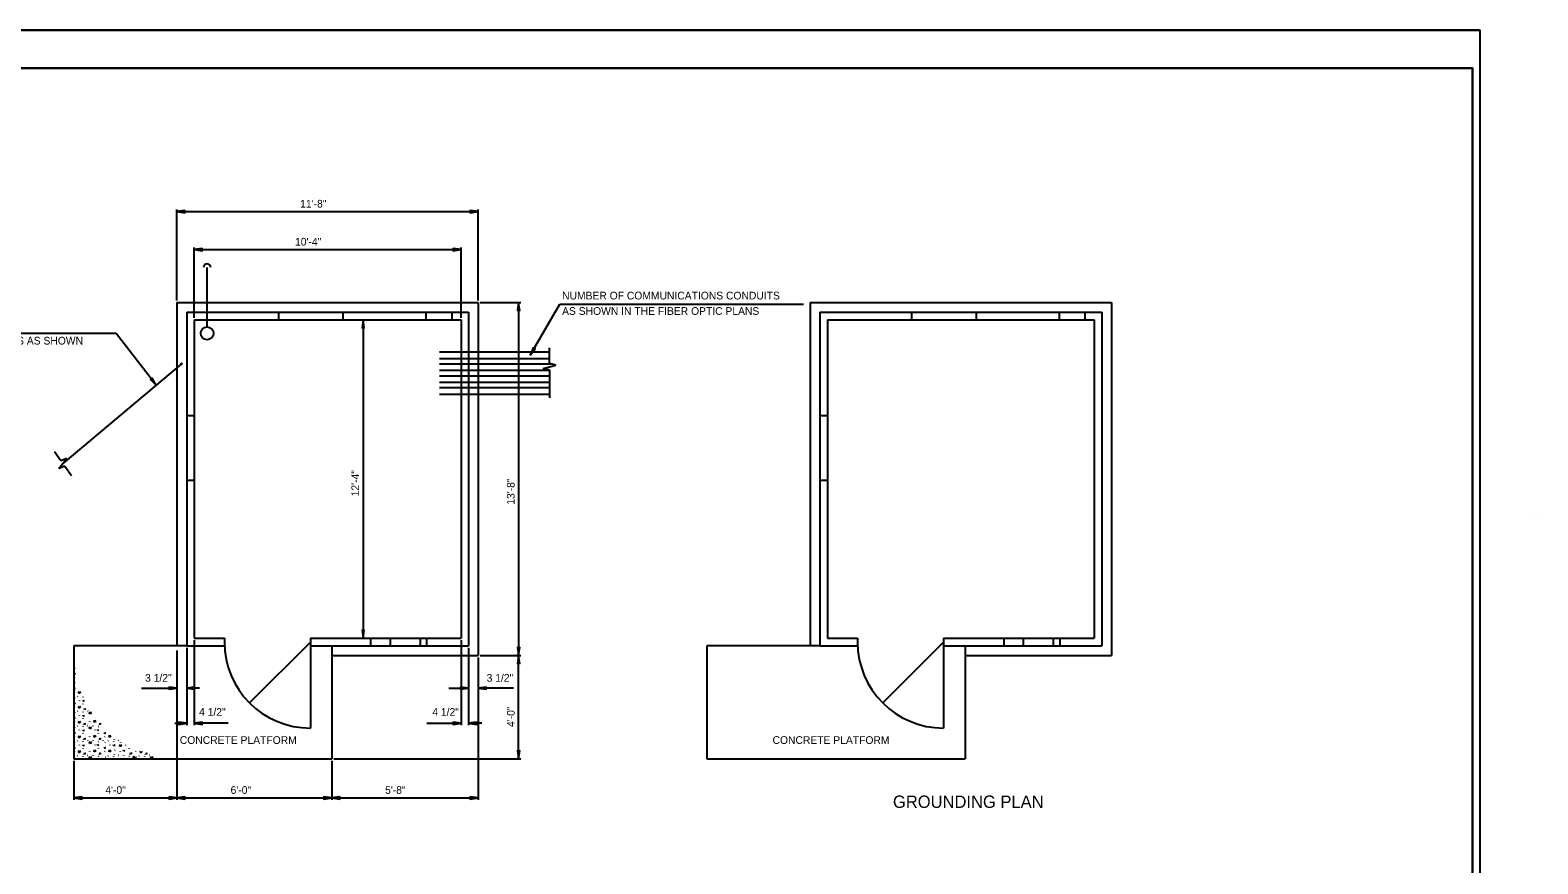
# Model space of a CAD drawing. Extents: x 506837 to 704973, y 495579 to 704964.
# Drawn here: x 507312 to 507908, y 495909 to 496239 of the extents above; entities that cross this region are included whole.
import ezdxf

# ---------------------------------------------------------------- set-up
doc = ezdxf.new("R2010")
doc.units = 0
doc.layers.add('1', color=7, linetype='Continuous')
doc.layers.add('41', color=7, linetype='Continuous')

msp = doc.modelspace()

# ---------------------------------------------------------------- linework, layer by layer
at = {"layer": '1'}
for p, q in [((507885.51, 496239.06), (506837.34, 496239.06)), ((507882.51, 496224.06), (506892.51, 496224.06)), ((507882.51, 495594.06), (507882.51, 496224.06)), ((507369.73, 496132.01), (507369.73, 496168.04)), ((507369.73, 496167.24), (507488.97, 496167.24)), ((507488.97, 496132.01), (507488.97, 496168.04)), ((507376.55, 496125.2), (507376.55, 496152.99)), ((507376.55, 496152.19), (507482.16, 496152.19)), ((507482.16, 496125.2), (507482.16, 496152.99)), ((507381.66, 496121.63), (507381.66, 496145.15)), ((507369.73, 496131.22), (507488.97, 496131.22)), ((507369.73, 496131.22), (507369.73, 495995.38)), ((507488.97, 496131.22), (507488.97, 495991.54)), ((507489.77, 496131.22), (507505.78, 496131.22)), ((507504.98, 496131.22), (507504.98, 495991.54)), ((507509.5, 496110.4), (507521.26, 496130.58)), ((507521.26, 496130.58), (507617.74, 496130.58)), ((507620.39, 496131.22), (507739.62, 496131.22)), ((507620.39, 496131.22), (507620.39, 495995.38)), ((507739.62, 496131.22), (507739.62, 495991.54)), ((507373.57, 496127.38), (507485.14, 496127.38)), ((507373.57, 496127.38), (507373.57, 495995.38)), ((507376.55, 496124.4), (507376.55, 495998.36)), ((507376.55, 496124.4), (507482.16, 496124.4)), ((507409.89, 496127.22), (507409.89, 496124.24)), ((507435.44, 496127.22), (507435.44, 496124.24)), ((507443.42, 496124.4), (507443.42, 495998.36)), ((507468.29, 496127.22), (507468.29, 496124.24)), ((507478.51, 496127.22), (507478.51, 496124.24)), ((507482.16, 496124.4), (507482.16, 495998.36)), ((507485.14, 496127.38), (507485.14, 495995.38)), ((507624.22, 496127.38), (507735.79, 496127.38)), ((507624.22, 496127.38), (507624.22, 495995.38)), ((507627.2, 496124.4), (507627.2, 495998.36)), ((507627.2, 496124.4), (507732.81, 496124.4)), ((507660.55, 496127.22), (507660.55, 496124.24)), ((507686.1, 496127.22), (507686.1, 496124.24)), ((507718.94, 496127.22), (507718.94, 496124.24)), ((507729.16, 496127.22), (507729.16, 496124.24)), ((507732.81, 496124.4), (507732.81, 495998.36)), ((507735.79, 496127.38), (507735.79, 495995.38)), ((507345.59, 496119.05), (507247.54, 496119.05)), ((507361.49, 496098.53), (507345.59, 496119.05)), ((507473.64, 496111.68), (507517.21, 496111.68)), ((507517.21, 496107.15), (507517.21, 496113.37)), ((507371.36, 496106.8), (507324.49, 496067.49)), ((507473.64, 496109.12), (507517.21, 496109.12)), ((507473.64, 496106.99), (507517.84, 496106.99)), ((507473.64, 496104.43), (507517.21, 496104.43)), ((507514.74, 496105.17), (507519.69, 496106.49)), ((507517.21, 496104.5), (507514.74, 496105.17)), ((507519.69, 496106.49), (507517.21, 496107.15)), ((507517.21, 496104.5), (507517.21, 496093.47)), ((507473.64, 496102.29), (507517.21, 496102.29)), ((507473.64, 496099.74), (507517.21, 496099.74)), ((507473.64, 496097.6), (507517.21, 496097.6)), ((507473.64, 496095.04), (507517.21, 496095.04)), ((507373.57, 496086.48), (507376.55, 496086.48)), ((507624.22, 496086.48), (507627.2, 496086.48)), ((507323.76, 496068.62), (507321.26, 496072.14)), ((507322.89, 496065.56), (507326.16, 496069.52)), ((507326.16, 496069.52), (507323.76, 496068.62)), ((507325.3, 496066.46), (507322.89, 496065.56)), ((507325.3, 496066.46), (507327.92, 496062.77)), ((507373.57, 496060.93), (507376.55, 496060.93)), ((507624.22, 496060.93), (507627.2, 496060.93)), ((507907.2, 496047.61), (507907.31, 496047.61)), ((507907.2, 496047.61), (507907.2, 496047.61)), ((507907.2, 496047.61), (507907.2, 496047.61)), ((507908.42, 496047.82), (507908.43, 496047.83)), ((507908.42, 496047.82), (507908.44, 496047.82)), ((507908.43, 496047.82), (507908.42, 496047.82)), ((507376.55, 495998.36), (507388.47, 495998.36)), ((507376.55, 495997.56), (507376.55, 495963.91)), ((507388.47, 495998.36), (507388.47, 495995.38)), ((507422.54, 495996.87), (507398.45, 495972.78)), ((507422.54, 495998.36), (507422.54, 495995.38)), ((507422.54, 495998.36), (507482.16, 495998.36)), ((507446.39, 495998.36), (507446.39, 495995.38)), ((507454.05, 495998.36), (507454.05, 495995.38)), ((507465.97, 495998.36), (507465.97, 495995.38)), ((507468.53, 495998.36), (507468.53, 495995.38)), ((507482.16, 495997.56), (507482.16, 495963.91)), ((507627.2, 495998.36), (507639.13, 495998.36)), ((507639.13, 495998.36), (507639.13, 495995.38)), ((507673.19, 495996.87), (507649.1, 495972.78)), ((507673.19, 495998.36), (507673.19, 495995.38)), ((507673.19, 495998.36), (507732.81, 495998.36)), ((507697.04, 495998.36), (507697.04, 495995.38)), ((507704.7, 495998.36), (507704.7, 495995.38)), ((507716.63, 495998.36), (507716.63, 495995.38)), ((507719.18, 495998.36), (507719.18, 495995.38)), ((507328.86, 495995.38), (507328.86, 495950.66)), ((507373.57, 495995.38), (507328.86, 495995.38)), ((507369.73, 495993.46), (507369.73, 495934.35)), ((507373.57, 495995.38), (507388.47, 495995.38)), ((507373.57, 495994.58), (507373.57, 495963.91)), ((507422.54, 495995.38), (507422.54, 495962.8)), ((507422.54, 495995.38), (507485.14, 495995.38)), ((507431.06, 495995.38), (507431.06, 495950.66)), ((507431.06, 495991.54), (507488.97, 495991.54)), ((507485.14, 495994.58), (507485.14, 495963.91)), ((507488.97, 495990.75), (507488.97, 495934.35)), ((507489.77, 495991.54), (507505.78, 495991.54)), ((507504.98, 495991.54), (507504.18, 495991.54)), ((507504.98, 495950.66), (507504.98, 495991.54)), ((507624.22, 495995.38), (507579.51, 495995.38)), ((507579.51, 495995.38), (507579.51, 495950.66)), ((507624.22, 495995.38), (507639.13, 495995.38)), ((507673.19, 495995.38), (507673.19, 495962.8)), ((507673.19, 495995.38), (507735.79, 495995.38)), ((507681.71, 495995.38), (507681.71, 495950.66)), ((507681.71, 495991.54), (507739.62, 495991.54)), ((507329.23, 495986.44), (507329.29, 495986.57)), ((507328.97, 495984.15), (507329.14, 495984.5)), ((507329.43, 495984.29), (507328.97, 495984.15)), ((507329.09, 495982.84), (507329.15, 495982.97)), ((507329.14, 495984.5), (507329.43, 495984.29)), ((507329.23, 495980.57), (507329.29, 495980.7)), ((507328.97, 495978.28), (507329.14, 495978.64)), ((507329.43, 495978.42), (507328.97, 495978.28)), ((507329.09, 495976.97), (507329.15, 495977.1)), ((507329.14, 495978.64), (507329.43, 495978.42)), ((507329.23, 495974.7), (507329.29, 495974.83)), ((507330.38, 495975.32), (507330.44, 495975.45)), ((507330.78, 495976.62), (507331.16, 495977.34)), ((507331.46, 495976.68), (507330.79, 495976.62)), ((507331, 495973.79), (507331.06, 495973.71)), ((507331.16, 495977.34), (507331.46, 495976.68)), ((507332.49, 495973.43), (507332.66, 495973.78)), ((507332.95, 495973.57), (507332.49, 495973.43)), ((507332.59, 495975.03), (507332.65, 495975.16)), ((507332.66, 495973.78), (507332.95, 495973.57)), ((507355.72, 495978.6), (507369.73, 495978.6)), ((507378.63, 495978.6), (507373.57, 495978.6)), ((507477.29, 495978.6), (507485.14, 495978.6)), ((507502.98, 495978.6), (507488.97, 495978.6)), ((507328.97, 495972.41), (507329.14, 495972.77)), ((507329.43, 495972.55), (507328.97, 495972.41)), ((507328.97, 495966.54), (507329.14, 495966.9)), ((507329.09, 495971.1), (507329.15, 495971.23)), ((507329.14, 495972.77), (507329.43, 495972.55)), ((507329.14, 495966.9), (507329.43, 495966.69)), ((507329.23, 495968.83), (507329.29, 495968.96)), ((507330.38, 495969.45), (507330.44, 495969.58)), ((507330.78, 495970.75), (507331.16, 495971.47)), ((507331.46, 495970.81), (507330.79, 495970.75)), ((507331, 495967.92), (507331.06, 495967.84)), ((507331.16, 495971.47), (507331.46, 495970.81)), ((507332.44, 495972.43), (507332.45, 495972.31)), ((507332.49, 495967.56), (507332.66, 495967.91)), ((507332.95, 495967.7), (507332.49, 495967.56)), ((507332.59, 495969.16), (507332.65, 495969.29)), ((507332.66, 495967.91), (507332.95, 495967.7)), ((507332.7, 495970.09), (507332.76, 495970.01)), ((507333.1, 495970.19), (507333.26, 495970.55)), ((507333.55, 495970.33), (507333.1, 495970.19)), ((507333.26, 495970.55), (507333.55, 495970.33)), ((507334.35, 495969.73), (507334.41, 495969.65)), ((507335.02, 495968.45), (507335.4, 495969.17)), ((507335.7, 495968.51), (507335.03, 495968.45)), ((507335.4, 495969.17), (507335.7, 495968.51)), ((507329.43, 495966.69), (507328.97, 495966.54)), ((507328.97, 495960.67), (507329.14, 495961.03)), ((507329.09, 495965.23), (507329.15, 495965.36)), ((507329.14, 495961.03), (507329.43, 495960.82)), ((507329.23, 495962.96), (507329.29, 495963.09)), ((507330.38, 495963.59), (507330.44, 495963.71)), ((507330.78, 495964.88), (507331.16, 495965.6)), ((507331.46, 495964.94), (507330.79, 495964.88)), ((507331, 495962.06), (507331.06, 495961.97)), ((507331.16, 495965.6), (507331.46, 495964.94)), ((507332.44, 495966.56), (507332.45, 495966.44)), ((507332.49, 495961.69), (507332.66, 495962.04)), ((507332.95, 495961.83), (507332.49, 495961.69)), ((507332.59, 495963.29), (507332.65, 495963.42)), ((507332.66, 495962.04), (507332.95, 495961.83)), ((507332.7, 495964.22), (507332.76, 495964.14)), ((507333.1, 495964.32), (507333.26, 495964.68)), ((507333.55, 495964.47), (507333.1, 495964.32)), ((507333.26, 495964.68), (507333.55, 495964.47)), ((507334.35, 495963.86), (507334.41, 495963.78)), ((507335.02, 495962.58), (507335.4, 495963.3)), ((507335.7, 495962.64), (507335.03, 495962.58)), ((507335.22, 495965.23), (507335.28, 495965.36)), ((507335.4, 495963.3), (507335.7, 495962.64)), ((507336.51, 495963.59), (507336.57, 495963.71)), ((507336.95, 495965.08), (507337.06, 495965.89)), ((507337.57, 495965.37), (507336.96, 495965.09)), ((507337.06, 495965.89), (507337.57, 495965.37)), ((507337.14, 495962.06), (507337.19, 495961.97)), ((507338.25, 495961.8), (507338.42, 495962.15)), ((507338.7, 495961.94), (507338.25, 495961.8)), ((507338.42, 495962.15), (507338.7, 495961.94)), ((507338.72, 495963.29), (507338.78, 495963.42)), ((507338.83, 495964.22), (507338.89, 495964.14)), ((507339.08, 495964.32), (507339.25, 495964.68)), ((507339.53, 495964.47), (507339.08, 495964.32)), ((507339.25, 495964.68), (507339.53, 495964.47)), ((507340.93, 495960.67), (507341.1, 495961.03)), ((507341.1, 495961.03), (507341.38, 495960.82)), ((507368.84, 495964.7), (507373.57, 495964.7)), ((507390.04, 495964.7), (507376.55, 495964.7)), ((507468.66, 495964.7), (507482.16, 495964.7)), ((507490.38, 495964.7), (507485.14, 495964.7)), ((507329.43, 495960.82), (507328.97, 495960.67)), ((507328.97, 495954.81), (507329.14, 495955.16)), ((507329.43, 495954.95), (507328.97, 495954.81)), ((507329.09, 495959.36), (507329.15, 495959.49)), ((507329.14, 495955.16), (507329.43, 495954.95)), ((507329.23, 495957.09), (507329.29, 495957.22)), ((507330.38, 495957.72), (507330.44, 495957.84)), ((507330.78, 495959.01), (507331.16, 495959.74)), ((507331.46, 495959.07), (507330.79, 495959.01)), ((507331, 495956.19), (507331.06, 495956.1)), ((507331.16, 495959.74), (507331.46, 495959.07)), ((507332.44, 495960.7), (507332.45, 495960.57)), ((507332.49, 495955.82), (507332.66, 495956.17)), ((507332.95, 495955.96), (507332.49, 495955.82)), ((507332.59, 495957.42), (507332.65, 495957.55)), ((507332.66, 495956.17), (507332.95, 495955.96)), ((507332.7, 495958.36), (507332.76, 495958.27)), ((507333.1, 495958.45), (507333.26, 495958.81)), ((507333.55, 495958.6), (507333.1, 495958.45)), ((507333.26, 495958.81), (507333.55, 495958.6)), ((507334.35, 495957.99), (507334.41, 495957.91)), ((507335.02, 495956.71), (507335.4, 495957.44)), ((507335.7, 495956.77), (507335.03, 495956.71)), ((507335.22, 495959.36), (507335.28, 495959.49)), ((507335.4, 495957.44), (507335.7, 495956.77)), ((507336.51, 495957.72), (507336.57, 495957.84)), ((507336.95, 495959.22), (507337.06, 495960.03)), ((507337.57, 495959.5), (507336.96, 495959.22)), ((507337.06, 495960.03), (507337.57, 495959.5)), ((507337.14, 495956.19), (507337.19, 495956.1)), ((507338.25, 495955.93), (507338.42, 495956.28)), ((507338.7, 495956.07), (507338.25, 495955.93)), ((507338.42, 495956.28), (507338.7, 495956.07)), ((507338.57, 495960.7), (507338.58, 495960.57)), ((507338.72, 495957.42), (507338.78, 495957.55)), ((507338.83, 495958.36), (507338.89, 495958.27)), ((507339.08, 495958.45), (507339.25, 495958.81)), ((507339.53, 495958.6), (507339.08, 495958.45)), ((507339.25, 495958.81), (507339.53, 495958.6)), ((507340.34, 495957.99), (507340.4, 495957.91)), ((507341.38, 495960.82), (507340.93, 495960.67)), ((507340.93, 495954.8), (507341.1, 495955.16)), ((507341.38, 495954.95), (507340.93, 495954.8)), ((507341.1, 495955.16), (507341.38, 495954.95)), ((507341.21, 495959.36), (507341.27, 495959.49)), ((507341.35, 495957.09), (507341.41, 495957.22)), ((507342.5, 495957.72), (507342.55, 495957.84)), ((507342.93, 495959.22), (507343.05, 495960.03)), ((507343.55, 495959.5), (507342.95, 495959.22)), ((507343.05, 495960.03), (507343.55, 495959.5)), ((507343.12, 495956.19), (507343.18, 495956.1)), ((507344.61, 495955.82), (507344.78, 495956.17)), ((507345.06, 495955.96), (507344.61, 495955.82)), ((507344.71, 495957.42), (507344.77, 495957.55)), ((507344.78, 495956.17), (507345.06, 495955.96)), ((507344.82, 495958.36), (507344.87, 495958.27)), ((507346.47, 495957.99), (507346.53, 495957.91)), ((507346.92, 495955.52), (507347.3, 495956.25)), ((507347.6, 495955.58), (507346.93, 495955.52)), ((507347.3, 495956.25), (507347.6, 495955.58)), ((507347.48, 495957.09), (507347.54, 495957.22)), ((507349.26, 495956.19), (507349.31, 495956.1)), ((507328.86, 495950.66), (507431.06, 495950.66)), ((507328.86, 495949.87), (507328.86, 495934.35)), ((507329.09, 495953.49), (507329.15, 495953.62)), ((507329.23, 495951.23), (507329.29, 495951.35)), ((507330.38, 495951.85), (507330.44, 495951.98)), ((507330.78, 495953.14), (507331.16, 495953.87)), ((507331.46, 495953.2), (507330.79, 495953.14)), ((507331.16, 495953.87), (507331.46, 495953.2)), ((507332.44, 495954.83), (507332.45, 495954.7)), ((507332.59, 495951.55), (507332.65, 495951.68)), ((507332.7, 495952.49), (507332.76, 495952.4)), ((507333.1, 495952.59), (507333.26, 495952.94)), ((507333.55, 495952.73), (507333.1, 495952.59)), ((507333.26, 495952.94), (507333.55, 495952.73)), ((507334.35, 495952.13), (507334.41, 495952.04)), ((507335.02, 495950.84), (507335.4, 495951.57)), ((507335.7, 495950.9), (507335.03, 495950.84)), ((507335.22, 495953.49), (507335.28, 495953.62)), ((507335.4, 495951.57), (507335.7, 495950.9)), ((507336.51, 495951.85), (507336.57, 495951.98)), ((507336.95, 495953.35), (507337.06, 495954.16)), ((507337.57, 495953.63), (507336.96, 495953.35)), ((507337.06, 495954.16), (507337.57, 495953.63)), ((507338.57, 495954.83), (507338.58, 495954.7)), ((507338.72, 495951.55), (507338.78, 495951.68)), ((507338.83, 495952.49), (507338.89, 495952.4)), ((507339.08, 495952.59), (507339.25, 495952.94)), ((507339.53, 495952.73), (507339.08, 495952.59)), ((507339.25, 495952.94), (507339.53, 495952.73)), ((507340.34, 495952.13), (507340.4, 495952.04)), ((507341.21, 495953.49), (507341.27, 495953.62)), ((507341.35, 495951.23), (507341.41, 495951.35)), ((507342.5, 495951.85), (507342.55, 495951.98)), ((507342.93, 495953.35), (507343.05, 495954.16)), ((507343.55, 495953.63), (507342.95, 495953.35)), ((507343.05, 495954.16), (507343.55, 495953.63)), ((507344.71, 495951.55), (507344.77, 495951.68)), ((507344.82, 495952.49), (507344.87, 495952.4)), ((507345.18, 495954.07), (507345.24, 495954.2)), ((507346.47, 495952.13), (507346.53, 495952.04)), ((507347.34, 495953.49), (507347.4, 495953.62)), ((507347.48, 495951.23), (507347.54, 495951.35)), ((507348.51, 495953.67), (507348.68, 495954.02)), ((507348.96, 495953.81), (507348.51, 495953.67)), ((507348.63, 495951.85), (507348.69, 495951.98)), ((507348.68, 495954.02), (507348.96, 495953.81)), ((507350.69, 495954.83), (507350.7, 495954.7)), ((507350.84, 495951.55), (507350.9, 495951.68)), ((507350.95, 495952.49), (507351.01, 495952.4)), ((507351.35, 495952.59), (507351.52, 495952.94)), ((507351.8, 495952.73), (507351.35, 495952.59)), ((507351.52, 495952.94), (507351.8, 495952.73)), ((507352.55, 495950.83), (507352.66, 495951.64)), ((507353.17, 495951.12), (507352.56, 495950.83)), ((507352.61, 495952.13), (507352.66, 495952.04)), ((507352.66, 495951.64), (507353.17, 495951.12)), ((507353.47, 495953.49), (507353.53, 495953.62)), ((507353.61, 495951.23), (507353.67, 495951.35)), ((507354.76, 495951.85), (507354.82, 495951.98)), ((507355.16, 495953.14), (507355.43, 495953.66)), ((507355.84, 495953.2), (507355.17, 495953.14)), ((507355.67, 495953.58), (507355.84, 495953.2)), ((507356.97, 495951.55), (507357.03, 495951.68)), ((507357.08, 495952.49), (507357.14, 495952.4)), ((507357.48, 495952.59), (507357.64, 495952.92)), ((507357.93, 495952.73), (507357.48, 495952.59)), ((507357.71, 495952.9), (507357.93, 495952.73)), ((507358.74, 495952.13), (507358.79, 495952.04)), ((507359.4, 495950.84), (507359.78, 495951.57)), ((507360.08, 495950.9), (507359.41, 495950.84)), ((507359.78, 495951.57), (507360.08, 495950.9)), ((507431.06, 495949.87), (507431.06, 495934.35)), ((507431.85, 495950.66), (507505.78, 495950.66)), ((507579.51, 495950.66), (507681.71, 495950.66)), ((507328.86, 495935.15), (507369.73, 495935.15)), ((507369.73, 495935.15), (507431.06, 495935.15)), ((507431.06, 495935.15), (507488.97, 495935.15))]:
    msp.add_line(p, q, dxfattribs=at)
for points in [[(507369.73, 496167.24), (507372.88, 496166.79), (507372.54, 496167.24), (507372.88, 496167.69)], [(507369.73, 496167.24), (507372.88, 496166.79), (507372.54, 496167.24), (507372.88, 496167.69)], [(507488.97, 496167.24), (507485.83, 496167.69), (507486.16, 496167.24), (507485.83, 496166.79)], [(507376.55, 496152.19), (507379.69, 496151.74), (507379.35, 496152.19), (507379.69, 496152.64)], [(507376.55, 496152.19), (507379.69, 496151.74), (507379.35, 496152.19), (507379.69, 496152.64)], [(507482.16, 496152.19), (507479.01, 496152.64), (507479.35, 496152.19), (507479.01, 496151.74)], [(507482.16, 496152.19), (507479.01, 496152.64), (507479.35, 496152.19), (507479.01, 496151.74)], [(507504.98, 496131.22), (507504.53, 496128.07), (507504.98, 496128.41), (507505.43, 496128.07)], [(507443.42, 496124.4), (507442.97, 496121.26), (507443.42, 496121.6), (507443.87, 496121.26)], [(507509.5, 496110.4), (507511.47, 496112.89), (507510.91, 496112.82), (507510.69, 496113.34)], [(507509.5, 496110.4), (507511.47, 496112.89), (507510.91, 496112.82), (507510.69, 496113.34)], [(507361.49, 496098.53), (507359.92, 496101.29), (507359.78, 496100.74), (507359.21, 496100.74)], [(507443.42, 495998.36), (507443.87, 496001.5), (507443.42, 496001.16), (507442.97, 496001.5)], [(507504.98, 495991.54), (507505.43, 495994.69), (507504.98, 495994.35), (507504.53, 495994.69)], [(507504.98, 495991.54), (507505.43, 495994.69), (507504.98, 495994.35), (507504.53, 495994.69)], [(507504.98, 495991.54), (507504.53, 495988.4), (507504.98, 495988.74), (507505.43, 495988.4)], [(507504.98, 495991.54), (507504.53, 495988.4), (507504.98, 495988.74), (507505.43, 495988.4)], [(507369.73, 495978.6), (507366.59, 495979.05), (507366.93, 495978.6), (507366.59, 495978.15)], [(507373.57, 495978.6), (507376.71, 495978.15), (507376.37, 495978.6), (507376.71, 495979.05)], [(507373.57, 495978.6), (507376.71, 495978.15), (507376.37, 495978.6), (507376.71, 495979.05)], [(507485.14, 495978.6), (507482, 495979.05), (507482.33, 495978.6), (507482, 495978.15)], [(507488.97, 495978.6), (507492.11, 495978.15), (507491.77, 495978.6), (507492.11, 495979.05)], [(507488.97, 495978.6), (507492.11, 495978.15), (507491.77, 495978.6), (507492.11, 495979.05)], [(507373.57, 495964.7), (507370.43, 495965.15), (507370.76, 495964.7), (507370.43, 495964.26)], [(507373.57, 495964.7), (507370.43, 495965.15), (507370.76, 495964.7), (507370.43, 495964.26)], [(507376.55, 495964.7), (507379.69, 495964.26), (507379.35, 495964.7), (507379.69, 495965.15)], [(507376.55, 495964.7), (507379.69, 495964.26), (507379.35, 495964.7), (507379.69, 495965.15)], [(507482.16, 495964.7), (507479.01, 495965.15), (507479.35, 495964.7), (507479.01, 495964.26)], [(507482.16, 495964.7), (507479.01, 495965.15), (507479.35, 495964.7), (507479.01, 495964.26)], [(507485.14, 495964.7), (507488.28, 495964.26), (507487.94, 495964.7), (507488.28, 495965.15)], [(507485.14, 495964.7), (507488.28, 495964.26), (507487.94, 495964.7), (507488.28, 495965.15)], [(507504.98, 495950.66), (507505.43, 495953.81), (507504.98, 495953.47), (507504.53, 495953.81)], [(507328.86, 495935.15), (507332, 495934.7), (507331.66, 495935.15), (507332, 495935.6)], [(507369.73, 495935.15), (507366.59, 495935.6), (507366.93, 495935.15), (507366.59, 495934.7)], [(507369.73, 495935.15), (507366.59, 495935.6), (507366.93, 495935.15), (507366.59, 495934.7)], [(507369.73, 495935.15), (507372.88, 495934.7), (507372.54, 495935.15), (507372.88, 495935.6)], [(507369.73, 495935.15), (507372.88, 495934.7), (507372.54, 495935.15), (507372.88, 495935.6)], [(507431.06, 495935.15), (507427.91, 495935.6), (507428.25, 495935.15), (507427.91, 495934.7)], [(507431.06, 495935.15), (507434.2, 495934.7), (507433.86, 495935.15), (507434.2, 495935.6)], [(507431.06, 495935.15), (507434.2, 495934.7), (507433.86, 495935.15), (507434.2, 495935.6)], [(507488.97, 495935.15), (507485.83, 495935.6), (507486.16, 495935.15), (507485.83, 495934.7)], [(507488.97, 495935.15), (507485.83, 495935.6), (507486.16, 495935.15), (507485.83, 495934.7)]]:
    msp.add_lwpolyline(points, close=True, dxfattribs=at)
for centre, radius in [((507381.66, 496119.07), 2.56), ((507371.53, 496106.95), 0.23)]:
    msp.add_circle(centre, radius, dxfattribs=at)
for centre, radius, start, end in [((507381.66, 496145.15), 1.4, 0, 180), ((507422.54, 495996.87), 34.07, 180, 270), ((507673.19, 495996.87), 34.07, 180, 270)]:
    msp.add_arc(centre, radius, start, end, dxfattribs=at)
at = {"layer": '41'}
for points in [[(506837.34, 496239.06), (507885.51, 496239.06), (507885.51, 495579.06), (506837.34, 495579.06)], [(506892.51, 496224.06), (507882.51, 496224.06), (507882.51, 495594.06), (506892.51, 495594.06)]]:
    msp.add_lwpolyline(points, close=True, dxfattribs=at)

# ---------------------------------------------------------------- texts
at = {"layer": '1'}
for s, height, p in [('11\'-8"', 3.054, (507418.49, 496168.83)), ('10\'-4"', 3.054, (507416.46, 496153.79)), ('NUMBER OF COMMUNICATIONS CONDUITS', 3.0537, (507522.18, 496132.47)), ('AS SHOWN IN THE FIBER OPTIC PLANS', 3.0537, (507522.18, 496126.36)), ('ELECTRIC SERVICE CONDUITS AS SHOWN', 3.0537, (507247.44, 496114.62)), ('3 1/2"', 3.054, (507357.09, 495981.16)), ('3 1/2"', 3.054, (507492.31, 495981.16)), ('4 1/2"', 3.054, (507378.47, 495967.65)), ('4 1/2"', 3.054, (507470.79, 495967.65)), ('CONCRETE PLATFORM', 3.0537, (507370.85, 495956.53)), ('CONCRETE PLATFORM', 3.0537, (507605.49, 495956.53)), ('4\'-0"', 3.054, (507341.35, 495936.75)), ('6\'-0"', 3.054, (507390.94, 495936.75)), ('5\'-8"', 3.054, (507452.1, 495936.75)), ('GROUNDING PLAN', 4.8933, (507653.15, 495931.2))]:
    msp.add_text(s, height=height, dxfattribs=at).set_placement(p)
for s, p in [('12\'-4"', (507441.83, 496054.52)), ('13\'-8"', (507503.39, 496051.21)), ('4\'-0"', (507503.39, 495963.23))]:
    msp.add_text(s, height=3.054, rotation=90, dxfattribs=at).set_placement(p)

doc.saveas('drawing.dxf')
